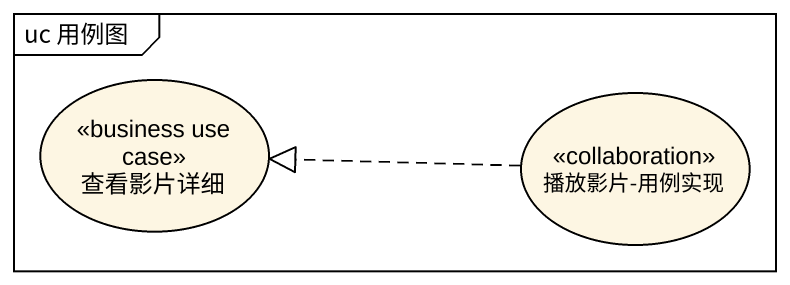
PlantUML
@startuml
mainframe uc 用例图
usecase 查看影片详细 <<business use case>>
usecase "播放影片-用例实现" as 播放影片_用例实现 <<collaboration>>
播放影片_用例实现 .left.|> 查看影片详细
@enduml
